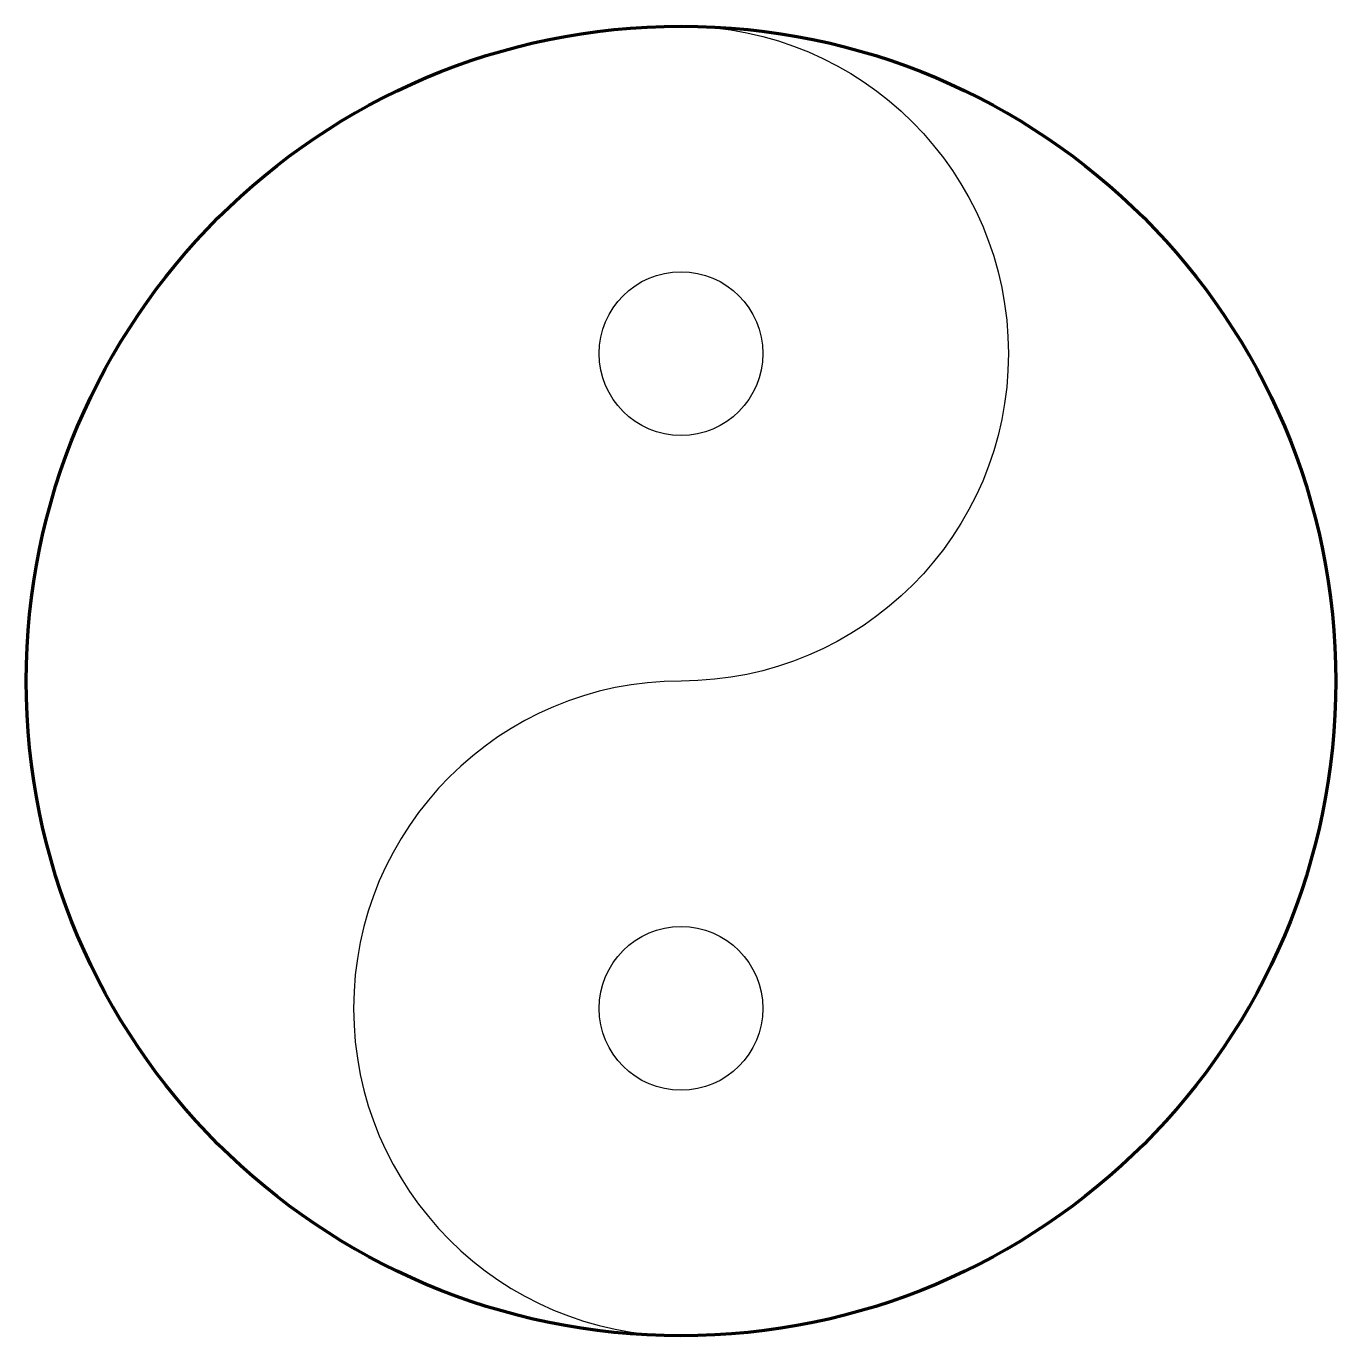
# Model space of a CAD drawing. Header units: centimetres. Extents: x -10.4 to 10.4, y -10.4 to 10.4.
import ezdxf

# ---------------------------------------------------------------- set-up
doc = ezdxf.new("R2010")
doc.units = ezdxf.units.CM
doc.header["$MEASUREMENT"] = 0
doc.layers.add('Layer 1', color=7, linetype='Continuous')

msp = doc.modelspace()

# ---------------------------------------------------------------- linework, layer by layer
at = {"layer": 'Layer 1', "lineweight": 211}
msp.add_ellipse((0, 0), major_axis=(0, 10.3632), ratio=1, dxfattribs=at)
at = {"layer": 'Layer 1'}
msp.add_ellipse((0, 5.1816), major_axis=(0, 1.2954), ratio=1, dxfattribs=at)
at = {"layer": 'Layer 1', "color": 7}
msp.add_ellipse((0, -5.1816), major_axis=(0, 1.2954), ratio=1, dxfattribs=at)
at = {"layer": 'Layer 1'}
msp.add_open_spline([(0, 10.3632), (5.72247, 10.3632), (10.3632, 5.72247), (10.3632, 0), (10.3632, 0), (10.3632, -5.72246), (5.72247, -10.36319), (0, -10.36319), (0, -10.36319), (-2.86123, -10.36319), (-5.18159, -8.04283), (-5.18159, -5.18159), (-5.18159, -5.18159), (-5.18159, -2.32036), (-2.86123, 0), (0, 0), (0, 0), (2.86124, 0), (5.1816, 2.32037), (5.1816, 5.1816), (5.1816, 5.1816), (5.1816, 8.04284), (2.86124, 10.3632), (0, 10.3632)], degree=3, knots=[0, 0, 0, 0, 0.14285714, 0.14285714, 0.14285714, 0.14285714, 0.28571429, 0.28571429, 0.28571429, 0.28571429, 0.42857143, 0.42857143, 0.42857143, 0.42857143, 0.57142857, 0.57142857, 0.57142857, 0.57142857, 0.71428571, 0.71428571, 0.71428571, 0.71428571, 1, 1, 1, 1], dxfattribs=at)

doc.saveas('drawing.dxf')
